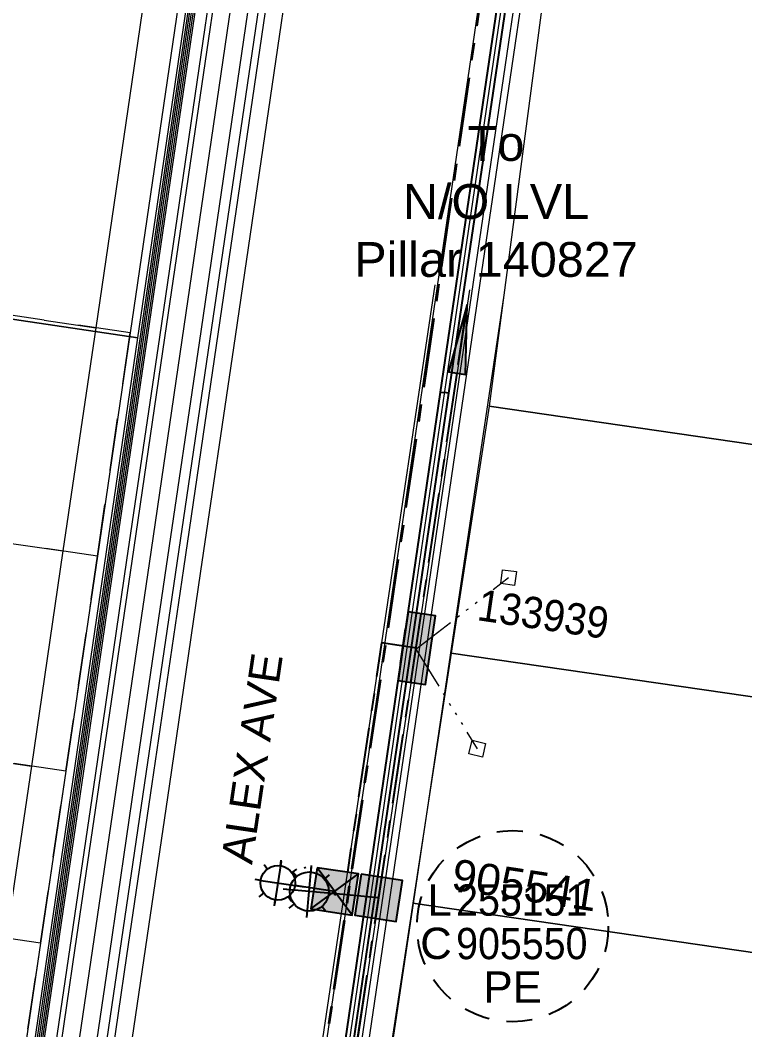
# Model space of a CAD drawing. Header units: metres. Extents: x 302924 to 306036, y 6267404 to 6269261.
# Drawn here: x 304172.5 to 304214.2, y 6268700.4 to 6268758.4 of the extents above; entities that cross this region are included whole.
import ezdxf
from ezdxf.enums import TextEntityAlignment as Align

# ---------------------------------------------------------------- set-up
doc = ezdxf.new("R2010")
doc.units = ezdxf.units.M
doc.set_wipeout_variables(frame=1)
for name, pattern in [('Cable Exist UG', [7, 4, -1, 1, -1]), ('Dash', [5, 3, -2]), ('DOT', [6.35, 0, -6.35]), ('PHANTOMX2', [5.6, 2.5, -0.5, 0.15, -0.5, 0.15, -0.5, 0.15, -0.5, 0.15, -0.5])]:
    doc.linetypes.add(name, pattern=pattern)
doc.layers.get('0').update_dxf_attribs({"color": 6})
for name, color, linetype, lineweight, true_color, plot, transparency in [('. Const Lines_HV', 7, 'Continuous', 0, 0x990000, False, 0.4), ('. Const Lines_LV', 7, 'Continuous', 0, 0x000099, False, 0.4), ('. Const Lines_SL', 7, 'Continuous', 0, 0x009999, False, 0.4), ('. Const Lines_SP_Trench (PL)', 7, 'Continuous', 0, 0x990099, False, 0.4)]:
    doc.layers.add(name, color=color, linetype=linetype, lineweight=lineweight, true_color=true_color, plot=plot, transparency=transparency)
doc.layers.add('._ MGA Trench Outline (Physical Location)', color=6, linetype='Continuous', lineweight=0, plot=False, transparency=0.8)
doc.layers.add('._ MGA Trench Outline (PL)', color=248, linetype='Continuous', lineweight=0, plot=False, transparency=0.6)
doc.layers.add('_Kerb Line_SP', color=60, linetype='Continuous', lineweight=13, transparency=0.6)
for name, color, linetype, lineweight in [('_Lot Layout Future', 151, 'Continuous', 13), ('_User_HV_Exist', 1, 'Continuous', 35), ('_User_LV_Exist', 5, 'Continuous', 25), ('_User_LV_Final', 5, 'Continuous', 25), ('Cadastre Land Parcels_SP_EXT', 118, 'Continuous', 15), ('Cadastre Road Names_SP_HV_LV_SL_EXT', 211, 'Continuous', 15), ('Services_SP_EXT', 42, 'PHANTOMX2', 20)]:
    doc.layers.add(name, color=color, linetype=linetype, lineweight=lineweight)
for name, color, linetype in [('Duct_SP_EXT', 30, 'Continuous'), ('Equip_SP_SL_EXT', 7, 'Continuous'), ('SupportsUG_SP_LV_EXT', 7, 'Continuous'), ('SupportsUG_SP_LV_SL_EXT', 7, 'Continuous')]:
    doc.layers.add(name, color=color, linetype=linetype)
doc.styles.add('COLUMN_LABEL', font='arial.ttf', dxfattribs={"height": 2})
doc.styles.add('POLE_LABEL', font='arial.ttf', dxfattribs={"height": 2})
doc.styles.add('SL_LABEL', font='arial.ttf', dxfattribs={"height": 2})
doc.styles.get("Standard").update_dxf_attribs({"font": 'arial.ttf'})

# ---------------------------------------------------------------- blocks, each defined once
blk = doc.blocks.new('COLUMN_EXT')
blk.add_hatch(color=256).paths.add_polyline_path([(1.2, 1.2), (-1.2, 1.2), (-1.2, -1.2), (1.2, -1.2)])
blk.add_lwpolyline([(-1.2, 1.2), (-1.2, -1.2), (1.2, -1.2), (1.2, 1.2)], close=True)
at = {"style": 'COLUMN_LABEL', "width": 0.9, "flags": 8}
blk.add_attdef('ASSET_NUM', text='', height=1.8, rotation=360, dxfattribs=at).set_placement((4, 2), align=Align.MIDDLE_LEFT)
at = {"flags": 1}
blk.add_attdef('Z', (-2.351, -1.813), '', height=0.2, rotation=270, dxfattribs=at)
at = {"flags": 9}
for tag, p in [('NOTES', (-2, -1.813)), ('SUBURB', (-1.8, -1.813)), ('STREETNAME', (-1.6, -1.813)), ('LOCATION', (-1.4, -1.813)), ('LEGEND', (-1.2, -1.813)), ('USAGE', (-1, -1.813)), ('STATE', (-0.8, -1.813)), ('OWNED_BY', (-0.6, -1.813)), ('COLUMN_TYPE', (-0.4, -1.813))]:
    blk.add_attdef(tag, text='', height=0.2, rotation=270, dxfattribs=at).set_placement(p, align=Align.MIDDLE_LEFT)
for tag, style, p in [('STREET_CODE', 'COLUMN_LABEL', (-0.2, -1.813)), ('STRUCTURE_PLANT_NUMBER', 'POLE_LABEL', (0.031, -1.813))]:
    blk.add_attdef(tag, text='', height=0.2, rotation=270, dxfattribs=dict(at, style=style)).set_placement(p, align=Align.MIDDLE_LEFT)
blk = doc.blocks.new('*U70')
for tag, height, rotation, flags, p in [('LNUMBER', 1, 174.77781, 8, (-6.885, 1.633)), ('CONSTRUCTED_VOLTAGE', 0.01, 270, 9, (-0.005, 0)), ('CONTROL_TYPE', 0.01, 270, 9, (-0.005, 0)), ('LANTERN_PURPOSE', 0.01, 270, 9, (-0.005, 0)), ('LANTERN_TYPE', 0.01, 270, 9, (-0.005, 0)), ('NO_PHASES', 0.01, 270, 9, (-0.005, 0)), ('OPERATING_VOLTAGE', 0.01, 270, 9, (-0.005, 0)), ('OWNED_BY', 0.01, 270, 9, (-0.005, 0)), ('MAINTAINED_BY', 0.01, 270, 9, (-0.005, 0)), ('ORIENTATION', 0.01, 270, 9, (-0.005, 0)), ('STATE', 0.01, 270, 9, (-0.005, 0)), ('USAGE', 0.01, 270, 9, (-0.005, 0)), ('CEXIST', 0.01, 270, 9, (-0.005, 0)), ('CNEW', 0.01, 270, 9, (-0.005, 0)), ('CNUMBER', 0.01, 270, 9, (-0.005, 0)), ('CREMOVE', 0.01, 270, 9, (-0.005, 0)), ('CREPLACE', 0.01, 270, 9, (-0.005, 0)), ('LKINGHEIGHT', 0.01, 270, 9, (-0.005, 0)), ('LBRACKET', 0.01, 270, 9, (-0.005, 0)), ('LBRACKETVOCAB', 0.01, 270, 9, (-0.005, 0)), ('LCATEGORY', 0.01, 270, 9, (-0.005, 0)), ('LCHARGE1', 0.01, 270, 9, (-0.005, 0)), ('LCHARGE1PERCENT', 0.01, 270, 9, (-0.005, 0)), ('LCHARGE2', 0.01, 270, 9, (-0.005, 0)), ('LCHARGE2PERCENT', 0.01, 270, 9, (-0.005, 0)), ('LCHARGE3', 0.01, 270, 9, (-0.005, 0)), ('LCHARGE3PERCENT', 0.01, 270, 9, (-0.005, 0)), ('LEXIST', 0.01, 270, 9, (-0.005, 0)), ('LLAMP', 0.01, 270, 9, (-0.005, 0)), ('LLAMPVOCAB', 0.01, 270, 9, (-0.005, 0)), ('LMAST', 0.01, 270, 9, (-0.005, 0)), ('LMASTVOCAB', 0.01, 270, 9, (-0.005, 0)), ('LNEW', 0.01, 270, 9, (-0.005, 0)), ('LANTNUMBER', 0.01, 270, 9, (-0.005, 0)), ('LOUTREACH', 0.01, 270, 9, (-0.005, 0)), ('LOUTREACHVOCAB', 0.01, 270, 9, (-0.005, 0)), ('LRATECODE', 0.01, 270, 9, (-0.005, 0)), ('LREMOVE', 0.01, 270, 9, (-0.005, 0)), ('LREPLACE', 0.01, 270, 9, (-0.005, 0)), ('LTYPE', 0.01, 270, 9, (-0.005, 0)), ('LTYPEVOCAB', 0.01, 270, 9, (-0.005, 0)), ('LEGEND', 0.01, 270, 9, (-0.005, 0)), ('SUBURB', 0.01, 270, 9, (-0.005, 0)), ('STREETNAME', 0.01, 270, 9, (-0.005, 0)), ('LOCATION', 0.01, 270, 9, (-0.005, 0)), ('NOTES', 0.01, 270, 9, (-0.005, 0))]:
    blk.add_attdef(tag, text='', height=height, rotation=rotation, dxfattribs=dict(flags=flags)).set_placement(p, align=Align.MIDDLE_LEFT)
for tag, p, height, flags in [('OPERATED_BY', (-0.01, 0), 0.01, 9), ('Z', (-0.005, 0), 0.001, 1)]:
    blk.add_attdef(tag, p, '', height=height, rotation=270, dxfattribs=dict(flags=flags))
at = {"style": 'SL_LABEL', "flags": 9}
blk.add_attdef('STREET_CODE', text='', height=0.001, rotation=270, dxfattribs=at).set_placement((-0.004, 0), align=Align.MIDDLE_LEFT)
at = {"linetype": 'DOT'}
blk.add_wipeout([(-2.495, 0.228), (-3.029, -0.789), (-4.125, -1.13), (-5.141, -0.596), (-5.482, 0.501), (-4.948, 1.517), (-3.852, 1.858), (-2.836, 1.324)], dxfattribs=at)
for p, q in [((-4.125, -1.13), (-3.852, 1.858)), ((-3.886, 1.484), (-3.852, 1.858)), ((-4.948, 1.517), (-4.708, 1.229)), ((-2.836, 1.324), (-3.124, 1.084)), ((-2.495, 0.228), (-5.482, 0.501)), ((-5.109, 0.466), (-5.482, 0.501)), ((-0.005, 0), (-2.868, 0.262)), ((-5.141, -0.596), (-4.853, -0.356)), ((-3.029, -0.789), (-3.269, -0.501)), ((-4.125, -1.13), (-4.091, -0.756))]:
    blk.add_line(p, q)
at = {"linetype": 'DOT', "flags": 128}
blk.add_lwpolyline([(-2.495, 0.228), (-3.029, -0.789), (-4.125, -1.13), (-5.141, -0.596), (-5.482, 0.501), (-4.948, 1.517), (-3.852, 1.858), (-2.836, 1.324), (-2.495, 0.228)], close=True, dxfattribs=at)
blk.add_circle((-3.988, 0.364), 1.125)
blk = doc.blocks.new('CCP_EXT')
blk.add_lwpolyline([(-0.566, 0), (0, 0.566), (0.566, 0), (0, -0.566), (-0.566, 0)])
at = {"flags": 1}
blk.add_attdef('Z', (0, 0), '', height=0.01, dxfattribs=at)
at = {"flags": 9}
for tag in ['CCP_TYPE', 'CONSTRUCTED_VOLTAGE', 'NO_PHASES', 'OPERATING_VOLTAGE', 'ORIENTATION', 'OWNED_BY', 'USAGE', 'LEGEND', 'LIFE_SUPPORT', 'STATE', 'NOTES']:
    blk.add_attdef(tag, text='', height=0.01, dxfattribs=at).set_placement((0, 0), align=Align.MIDDLE_LEFT)
blk = doc.blocks.new('*U101')
at = {"layer": 'SupportsUG_SP_LV_EXT', "linetype": 'Continuous'}
h = blk.add_hatch(color=256, dxfattribs=at)
h.dxf.hatch_style = 1
h.paths.add_polyline_path([(-0.8, 0), (-0.8, 2), (0.8, 2), (0.8, 0)])
h = blk.add_hatch(color=256, dxfattribs=at)
h.dxf.hatch_style = 1
h.paths.add_polyline_path([(-0.8, -2), (-0.8, 0), (0.8, 0), (0.8, -2)])
blk.add_lwpolyline([(-0.8, 2), (-0.8, -1), (-0.8, 1), (-0.8, -2), (0.8, -2), (0.8, 2)], close=True)
at = {"width": 0.9}
blk.add_attdef('ASSET_NUM', text='', height=1.8, rotation=360, dxfattribs=at).set_placement((3.136, 2.996), align=Align.MIDDLE_LEFT)
for tag, flags, p in [('OWNED_BY', 9, (-1.064, 0.996)), ('STREETNAME', 9, (-1.039, 0.996)), ('SUBURB', 1, (-1.022, 0.996)), ('PARENT', 9, (-1.007, 0.996)), ('NOTES', 9, (-0.991, 0.996)), ('LOCATION', 9, (-0.975, 0.996)), ('LEGEND', 9, (-0.955, 0.996)), ('SUPPORT_TYPE', 9, (-0.936, 0.996)), ('USAGE', 9, (-0.92, 0.996)), ('STATE', 9, (-0.896, 0.996))]:
    blk.add_attdef(tag, text='', height=0.01, rotation=270, dxfattribs=dict(flags=flags)).set_placement(p, align=Align.CENTER)
blk = doc.blocks.new('*U152')
at = {"linetype": 'Continuous'}
h = blk.add_hatch(color=256, dxfattribs=at)
h.dxf.hatch_style = 1
h.paths.add_polyline_path([(12.79, 22.663), (15.013, 23.567), (14.109, 25.79), (11.886, 24.887)])
h = blk.add_hatch(color=256)
h.dxf.hatch_style = 1
h.paths.add_polyline_path([(12.79, 22.663), (14.109, 25.79), (15.013, 23.567)])
for p, q in [((12.79, 22.663), (14.109, 25.79)), ((15.013, 23.567), (11.886, 24.887)), ((10.017, 23.906), (9.892, 24.214)), ((10.908, 24.207), (10.779, 23.901)), ((13.449, 24.227), (11.314, 23.359)), ((9.169, 23.5), (9.475, 23.371)), ((9.47, 22.609), (9.163, 22.484)), ((9.876, 21.761), (10.005, 22.067)), ((11.615, 22.468), (11.309, 22.597)), ((10.892, 21.754), (10.767, 22.062))]:
    blk.add_line(p, q)
blk.add_line((9.47, 22.609), (11.824, 23.566), dxfattribs=at)
blk.add_lwpolyline([(11.886, 24.887), (12.79, 22.663), (15.013, 23.567), (14.109, 25.79)], close=True)
at = {"linetype": 'Continuous', "flags": 128}
blk.add_lwpolyline([(9.924, 24.137), (10.861, 21.831)], dxfattribs=at)
blk.add_circle((10.392, 22.984), 0.996)
blk = doc.blocks.new('*U153')
h = blk.add_hatch(color=256)
h.dxf.hatch_style = 1
h.paths.add_polyline_path([(3.998, 0.112), (-0.014, 0.5), (0.014, -0.5)])
blk.add_line((0.5, 0.014), (3.998, 0.112))
at = {"flags": 128}
blk.add_lwpolyline([(3.998, 0.112), (-0.014, 0.5), (0.014, -0.5)], close=True, dxfattribs=at)
blk.add_circle((0, 0), 0.0001)
blk = doc.blocks.new('*U190')
at = {"linetype": 'Dash', "ltscale": 0.5}
blk.add_circle((0, 0), 5.5, dxfattribs=at)
at = {"char_height": 1.8, "attachment_point": 6, "line_spacing_factor": 0.85}
for s, insert in [('L', (-3.5, 1.5)), ('C', (-3.5, -1))]:
    blk.add_mtext(s, dxfattribs=dict(at, insert=insert))
at = {"insert": (0, -2.6), "char_height": 1.8, "attachment_point": 2}
blk.add_mtext('PE', dxfattribs=at)
blk.add_mtext('PE', dxfattribs=at)
at = {"width": 0.9}
for tag, p in [('SNUMBER', (-3.25, 1.5)), ('CNUMBER', (-3.25, -1))]:
    blk.add_attdef(tag, text='', height=1.8, dxfattribs=at).set_placement(p, align=Align.MIDDLE_LEFT)
at = {"flags": 1}
blk.add_attdef('Z', (0, 0), '', height=0.2, dxfattribs=at)

msp = doc.modelspace()

# ---------------------------------------------------------------- linework, layer by layer
at = {"layer": '. Const Lines_HV', "linetype": 'Continuous', "lineweight": 0, "flags": 128}
for points in [[(304209.5395, 6268832.1756), (304207.2881, 6268816.8365), (304205.0057, 6268801.0003), (304201.7243, 6268778.7068), (304195.7222, 6268737.9271), (304193.6151, 6268723.5785), (304191.4944, 6268709.1331), (304189.6781, 6268696.7647), (304187.8612, 6268684.3975), (304186.0447, 6268672.0298), (304184.5914, 6268662.1353), (304182.7748, 6268649.7671), (304180.9583, 6268637.4004), (304179.141, 6268625.033), (304175.0352, 6268597.0885), (304180.7384, 6268589.4202), (304191.3674, 6268587.8587)], [(304091.124, 6268659.3623), (304092.9394, 6268671.7297), (304094.3917, 6268681.6237), (304096.207, 6268693.99), (304098.0226, 6268706.3586), (304099.475, 6268716.2526), (304100.9273, 6268726.1466), (304102.7427, 6268738.514), (304104.6219, 6268751.3154), (304110.2297, 6268790.1026), (304118.8083, 6268797.0717), (304179.9938, 6268789.5992), (304189.2978, 6268777.3798), (304183.7806, 6268739.7359), (304181.8955, 6268726.8948), (304180.08, 6268714.5274), (304178.6276, 6268704.6334), (304177.1751, 6268694.7395), (304175.3599, 6268682.3721), (304173.544, 6268670.0045), (304172.0916, 6268660.1106)], [(304093.1028, 6268659.0718), (304094.9182, 6268671.4393), (304096.3705, 6268681.3332), (304098.1858, 6268693.6995), (304100.0014, 6268706.0682), (304101.4538, 6268715.9621), (304102.9061, 6268725.8561), (304104.7215, 6268738.2236), (304106.601, 6268751.0271), (304112.0973, 6268789.0431), (304119.4096, 6268794.9834), (304178.9138, 6268787.7162), (304187.197, 6268776.8375), (304181.8018, 6268740.0259), (304179.9168, 6268727.1853), (304178.1012, 6268714.8179), (304176.6488, 6268704.9239), (304175.1963, 6268695.0299), (304173.3811, 6268682.6625), (304171.5652, 6268670.295), (304170.1128, 6268660.4011)]]:
    msp.add_lwpolyline(points, dxfattribs=at)
at = {"layer": '. Const Lines_LV', "linetype": 'Continuous', "lineweight": 0, "flags": 128}
for points in [[(304090.1346, 6268659.5075), (304091.95, 6268671.875), (304093.4023, 6268681.7689), (304095.2176, 6268694.1352), (304097.0332, 6268706.5039), (304098.4856, 6268716.3978), (304099.9379, 6268726.2918), (304101.7534, 6268738.6593), (304103.6323, 6268751.4596), (304109.2959, 6268790.6324), (304118.5076, 6268798.1159), (304180.5339, 6268790.5406), (304190.3483, 6268777.651), (304184.7701, 6268739.5909), (304182.8849, 6268726.7496), (304181.0694, 6268714.3821), (304179.617, 6268704.4882), (304178.1645, 6268694.5942), (304176.3493, 6268682.2269), (304174.5334, 6268669.8592), (304173.081, 6268659.9654)], [(304092.1134, 6268659.217), (304093.9288, 6268671.5845), (304095.3811, 6268681.4785), (304097.1964, 6268693.8448), (304099.012, 6268706.2134), (304100.4644, 6268716.1074), (304101.9167, 6268726.0014), (304103.7321, 6268738.3688), (304105.6114, 6268751.1713), (304111.1635, 6268789.5729), (304119.1089, 6268796.0276), (304179.4538, 6268788.6577), (304188.2474, 6268777.1087), (304182.7912, 6268739.8809), (304180.9061, 6268727.0401), (304179.0906, 6268714.6726), (304177.6382, 6268704.7787), (304176.1857, 6268694.8847), (304174.3705, 6268682.5173), (304172.5546, 6268670.1497), (304171.1022, 6268660.2558)], [(304094.0922, 6268658.9266), (304095.9076, 6268671.294), (304097.3599, 6268681.188), (304099.1752, 6268693.5543), (304100.9908, 6268705.9229), (304102.4432, 6268715.8169), (304103.8955, 6268725.7109), (304105.7109, 6268738.0783), (304107.5905, 6268750.8829), (304113.0311, 6268788.5133), (304119.7102, 6268793.9393), (304178.3738, 6268786.7747), (304186.1466, 6268776.5664), (304180.8123, 6268740.1709), (304178.9274, 6268727.3306), (304177.1118, 6268714.9631), (304175.6594, 6268705.0691), (304174.2069, 6268695.1752), (304172.3917, 6268682.8077), (304170.5758, 6268670.4402), (304169.1234, 6268660.5463)], [(304096.071, 6268658.6361), (304097.8864, 6268671.0036), (304099.3387, 6268680.8975), (304101.154, 6268693.2638), (304102.9696, 6268705.6325), (304104.422, 6268715.5264), (304105.8743, 6268725.4204), (304107.6897, 6268737.7879), (304109.5696, 6268750.5946), (304114.8987, 6268787.4537), (304120.3115, 6268791.851), (304177.2937, 6268784.8918), (304184.0457, 6268776.0241), (304178.8335, 6268740.4609), (304176.9486, 6268727.621), (304175.133, 6268715.2536), (304173.6806, 6268705.3596), (304172.2281, 6268695.4657), (304170.4129, 6268683.0982), (304168.5971, 6268670.7308), (304167.1446, 6268660.8368), (304165.3291, 6268648.4694)], [(304098.0497, 6268658.3456), (304099.8652, 6268670.7131), (304101.3175, 6268680.6071), (304103.1328, 6268692.9733), (304104.9484, 6268705.342), (304106.4008, 6268715.236), (304107.8531, 6268725.1299), (304109.6685, 6268737.4974), (304111.5488, 6268750.3063), (304116.7663, 6268786.3941), (304120.9128, 6268789.7627), (304176.2137, 6268783.0088), (304181.9449, 6268775.4818), (304176.8546, 6268740.751), (304174.9698, 6268727.9115), (304173.1542, 6268715.5441), (304171.7018, 6268705.6501), (304170.2493, 6268695.7562), (304168.4341, 6268683.3886), (304166.6183, 6268671.0213), (304165.1658, 6268661.1273), (304163.3503, 6268648.7599)]]:
    msp.add_lwpolyline(points, dxfattribs=at)
at = {"layer": '. Const Lines_SL', "linetype": 'Continuous', "lineweight": 0, "flags": 128}
for points in [[(304211.5183, 6268831.8852), (304209.2673, 6268816.5487), (304206.9848, 6268800.712), (304203.703, 6268778.4155), (304197.7009, 6268737.6359), (304195.5939, 6268723.288), (304193.4732, 6268708.8426), (304191.6568, 6268696.4741), (304189.84, 6268684.1068), (304188.0234, 6268671.7392), (304186.5702, 6268661.8447), (304184.7535, 6268649.4765), (304182.9371, 6268637.1097), (304181.1198, 6268624.7422), (304177.1344, 6268597.6174), (304181.8488, 6268591.2786), (304191.6581, 6268589.8375)], [(304095.0816, 6268658.7813), (304096.897, 6268671.1488), (304098.3493, 6268681.0428), (304100.1646, 6268693.409), (304101.9802, 6268705.7777), (304103.4326, 6268715.6717), (304104.8849, 6268725.5657), (304106.7003, 6268737.9331), (304108.5801, 6268750.7388), (304113.9649, 6268787.9835), (304120.0109, 6268792.8951), (304177.8337, 6268785.8332), (304185.0961, 6268776.2952), (304179.8229, 6268740.3159), (304177.938, 6268727.4758), (304176.1224, 6268715.1083), (304174.67, 6268705.2144), (304173.2175, 6268695.3204), (304171.4023, 6268682.953), (304169.5865, 6268670.5855), (304168.134, 6268660.6916), (304166.3185, 6268648.3241)]]:
    msp.add_lwpolyline(points, dxfattribs=at)
at = {"layer": '. Const Lines_SP_Trench (PL)', "linetype": 'Continuous', "lineweight": 0, "flags": 128}
for points in [[(304210.8257, 6268831.9868), (304208.5746, 6268816.6494), (304206.2921, 6268800.8129), (304203.0104, 6268778.5175), (304197.0083, 6268737.7378), (304194.9013, 6268723.3897), (304192.7806, 6268708.9443), (304190.9643, 6268696.5758), (304189.1474, 6268684.2085), (304187.3309, 6268671.8409), (304185.8776, 6268661.9464), (304184.061, 6268649.5782), (304182.2445, 6268637.2114), (304180.4272, 6268624.844), (304176.3997, 6268597.4323), (304181.4601, 6268590.6282), (304191.5563, 6268589.1449)], [(304094.389, 6268658.883), (304096.2044, 6268671.2505), (304097.6568, 6268681.1444), (304099.472, 6268693.5107), (304101.2876, 6268705.8794), (304102.74, 6268715.7733), (304104.1923, 6268725.6673), (304106.0078, 6268738.0348), (304107.8874, 6268750.8397), (304113.3112, 6268788.3543), (304119.8004, 6268793.626), (304178.2118, 6268786.4923), (304185.8314, 6268776.485), (304180.5155, 6268740.2144), (304178.6305, 6268727.3741), (304176.815, 6268715.0067), (304175.3626, 6268705.1127), (304173.9101, 6268695.2188), (304172.0949, 6268682.8513), (304170.279, 6268670.4838), (304168.8266, 6268660.5899), (304167.011, 6268648.2225)]]:
    msp.add_lwpolyline(points, dxfattribs=at)
at = {"layer": '._ MGA Trench Outline (Physical Location)', "linetype": 'Continuous', "lineweight": 0, "flags": 128}
msp.add_lwpolyline([(304211.914, 6268831.8271), (304209.6631, 6268816.4911), (304207.3807, 6268800.6544), (304204.0987, 6268778.3573), (304198.0966, 6268737.5776), (304195.9896, 6268723.2298), (304193.869, 6268708.7845), (304192.0526, 6268696.416), (304190.2357, 6268684.0486), (304188.4192, 6268671.6811), (304186.966, 6268661.7866), (304185.1493, 6268649.4183), (304183.3328, 6268637.0516), (304181.5155, 6268624.6841), (304177.5542, 6268597.7231), (304182.0709, 6268591.6503), (304191.7162, 6268590.2332)], dxfattribs=at)
at = {"layer": '._ MGA Trench Outline (PL)', "flags": 128}
for points in [[(304095.1805, 6268658.7668), (304096.9959, 6268671.1343), (304098.4483, 6268681.0282), (304100.2635, 6268693.3945), (304102.0792, 6268705.7632), (304103.5315, 6268715.6572), (304104.9838, 6268725.5511), (304106.7993, 6268737.9186), (304108.679, 6268750.7244), (304114.0582, 6268787.9305), (304120.0409, 6268792.7907), (304177.7797, 6268785.7391), (304184.9911, 6268776.2681), (304179.724, 6268740.3304), (304177.839, 6268727.4903), (304176.0235, 6268715.1229), (304174.571, 6268705.2289), (304173.1186, 6268695.335), (304171.3033, 6268682.9675), (304169.4875, 6268670.6), (304168.0351, 6268660.7061), (304166.2195, 6268648.3386)], [(304095.1805, 6268658.7668), (304096.9959, 6268671.1343), (304098.4483, 6268681.0282), (304100.2635, 6268693.3945), (304102.0792, 6268705.7632), (304103.5315, 6268715.6572), (304104.9838, 6268725.5511), (304106.7993, 6268737.9186), (304108.679, 6268750.7244), (304114.0582, 6268787.9305), (304120.0409, 6268792.7907), (304177.7797, 6268785.7391), (304184.9911, 6268776.2681), (304179.724, 6268740.3304), (304177.839, 6268727.4903), (304176.0235, 6268715.1229), (304174.571, 6268705.2289), (304173.1186, 6268695.335), (304171.3033, 6268682.9675), (304169.4875, 6268670.6), (304168.0351, 6268660.7061), (304166.2195, 6268648.3386)], [(304095.1805, 6268658.7668), (304096.9959, 6268671.1343), (304098.4483, 6268681.0282), (304100.2635, 6268693.3945), (304102.0792, 6268705.7632), (304103.5315, 6268715.6572), (304104.9838, 6268725.5511), (304106.7993, 6268737.9186), (304108.679, 6268750.7244), (304114.0582, 6268787.9305), (304120.0409, 6268792.7907), (304177.7797, 6268785.7391), (304184.9911, 6268776.2681), (304179.724, 6268740.3304), (304177.839, 6268727.4903), (304176.0235, 6268715.1229), (304174.571, 6268705.2289), (304173.1186, 6268695.335), (304171.3033, 6268682.9675), (304169.4875, 6268670.6), (304168.0351, 6268660.7061), (304166.2195, 6268648.3386)], [(304095.2794, 6268658.7523), (304097.0949, 6268671.1198), (304098.5472, 6268681.0137), (304100.3625, 6268693.38), (304102.1781, 6268705.7487), (304103.6304, 6268715.6426), (304105.0828, 6268725.5366), (304106.8982, 6268737.9041), (304108.778, 6268750.7099), (304114.1516, 6268787.8775), (304120.071, 6268792.6863), (304177.7257, 6268785.645), (304184.8861, 6268776.241), (304179.625, 6268740.3449), (304177.7401, 6268727.5048), (304175.9245, 6268715.1374), (304174.4721, 6268705.2434), (304173.0197, 6268695.3495), (304171.2044, 6268682.982), (304169.3886, 6268670.6146), (304167.9361, 6268660.7206), (304166.1206, 6268648.3532)], [(304095.2794, 6268658.7523), (304097.0949, 6268671.1198), (304098.5472, 6268681.0137), (304100.3625, 6268693.38), (304102.1781, 6268705.7487), (304103.6304, 6268715.6426), (304105.0828, 6268725.5366), (304106.8982, 6268737.9041), (304108.778, 6268750.7099), (304114.1516, 6268787.8775), (304120.071, 6268792.6863), (304177.7257, 6268785.645), (304184.8861, 6268776.241), (304179.625, 6268740.3449), (304177.7401, 6268727.5048), (304175.9245, 6268715.1374), (304174.4721, 6268705.2434), (304173.0197, 6268695.3495), (304171.2044, 6268682.982), (304169.3886, 6268670.6146), (304167.9361, 6268660.7206), (304166.1206, 6268648.3532)], [(304095.2794, 6268658.7523), (304097.0949, 6268671.1198), (304098.5472, 6268681.0137), (304100.3625, 6268693.38), (304102.1781, 6268705.7487), (304103.6304, 6268715.6426), (304105.0828, 6268725.5366), (304106.8982, 6268737.9041), (304108.778, 6268750.7099), (304114.1516, 6268787.8775), (304120.071, 6268792.6863), (304177.7257, 6268785.645), (304184.8861, 6268776.241), (304179.625, 6268740.3449), (304177.7401, 6268727.5048), (304175.9245, 6268715.1374), (304174.4721, 6268705.2434), (304173.0197, 6268695.3495), (304171.2044, 6268682.982), (304169.3886, 6268670.6146), (304167.9361, 6268660.7206), (304166.1206, 6268648.3532)], [(304095.3784, 6268658.7378), (304097.1938, 6268671.1052), (304098.6462, 6268680.9992), (304100.4614, 6268693.3655), (304102.277, 6268705.7341), (304103.7294, 6268715.6281), (304105.1817, 6268725.5221), (304106.9972, 6268737.8895), (304108.877, 6268750.6955), (304114.245, 6268787.8245), (304120.1011, 6268792.5819), (304177.6717, 6268785.5508), (304184.781, 6268776.2139), (304179.5261, 6268740.3594), (304177.6411, 6268727.5194), (304175.8256, 6268715.1519), (304174.3732, 6268705.258), (304172.9207, 6268695.364), (304171.1055, 6268682.9965), (304169.2896, 6268670.6291), (304167.8372, 6268660.7351), (304166.0217, 6268648.3677)], [(304095.3784, 6268658.7378), (304097.1938, 6268671.1052), (304098.6462, 6268680.9992), (304100.4614, 6268693.3655), (304102.277, 6268705.7341), (304103.7294, 6268715.6281), (304105.1817, 6268725.5221), (304106.9972, 6268737.8895), (304108.877, 6268750.6955), (304114.245, 6268787.8245), (304120.1011, 6268792.5819), (304177.6717, 6268785.5508), (304184.781, 6268776.2139), (304179.5261, 6268740.3594), (304177.6411, 6268727.5194), (304175.8256, 6268715.1519), (304174.3732, 6268705.258), (304172.9207, 6268695.364), (304171.1055, 6268682.9965), (304169.2896, 6268670.6291), (304167.8372, 6268660.7351), (304166.0217, 6268648.3677)], [(304095.3784, 6268658.7378), (304097.1938, 6268671.1052), (304098.6462, 6268680.9992), (304100.4614, 6268693.3655), (304102.277, 6268705.7341), (304103.7294, 6268715.6281), (304105.1817, 6268725.5221), (304106.9972, 6268737.8895), (304108.877, 6268750.6955), (304114.245, 6268787.8245), (304120.1011, 6268792.5819), (304177.6717, 6268785.5508), (304184.781, 6268776.2139), (304179.5261, 6268740.3594), (304177.6411, 6268727.5194), (304175.8256, 6268715.1519), (304174.3732, 6268705.258), (304172.9207, 6268695.364), (304171.1055, 6268682.9965), (304169.2896, 6268670.6291), (304167.8372, 6268660.7351), (304166.0217, 6268648.3677)], [(304095.4773, 6268658.7232), (304097.2928, 6268671.0907), (304098.7451, 6268680.9847), (304100.5604, 6268693.351), (304102.376, 6268705.7196), (304103.8283, 6268715.6136), (304105.2807, 6268725.5076), (304107.0961, 6268737.875), (304108.9759, 6268750.6811), (304114.3384, 6268787.7716), (304120.1311, 6268792.4775), (304177.6177, 6268785.4567), (304184.676, 6268776.1868), (304179.4271, 6268740.3739), (304177.5422, 6268727.5339), (304175.7267, 6268715.1664), (304174.2742, 6268705.2725), (304172.8218, 6268695.3785), (304171.0065, 6268683.0111), (304169.1907, 6268670.6436), (304167.7383, 6268660.7497), (304165.9227, 6268648.3822)], [(304095.4773, 6268658.7232), (304097.2928, 6268671.0907), (304098.7451, 6268680.9847), (304100.5604, 6268693.351), (304102.376, 6268705.7196), (304103.8283, 6268715.6136), (304105.2807, 6268725.5076), (304107.0961, 6268737.875), (304108.9759, 6268750.6811), (304114.3384, 6268787.7716), (304120.1311, 6268792.4775), (304177.6177, 6268785.4567), (304184.676, 6268776.1868), (304179.4271, 6268740.3739), (304177.5422, 6268727.5339), (304175.7267, 6268715.1664), (304174.2742, 6268705.2725), (304172.8218, 6268695.3785), (304171.0065, 6268683.0111), (304169.1907, 6268670.6436), (304167.7383, 6268660.7497), (304165.9227, 6268648.3822)], [(304095.4773, 6268658.7232), (304097.2928, 6268671.0907), (304098.7451, 6268680.9847), (304100.5604, 6268693.351), (304102.376, 6268705.7196), (304103.8283, 6268715.6136), (304105.2807, 6268725.5076), (304107.0961, 6268737.875), (304108.9759, 6268750.6811), (304114.3384, 6268787.7716), (304120.1311, 6268792.4775), (304177.6177, 6268785.4567), (304184.676, 6268776.1868), (304179.4271, 6268740.3739), (304177.5422, 6268727.5339), (304175.7267, 6268715.1664), (304174.2742, 6268705.2725), (304172.8218, 6268695.3785), (304171.0065, 6268683.0111), (304169.1907, 6268670.6436), (304167.7383, 6268660.7497), (304165.9227, 6268648.3822)]]:
    msp.add_lwpolyline(points, dxfattribs=at)
at = {"layer": '_Kerb Line_SP', "linetype": 'Continuous', "flags": 128}
msp.add_lwpolyline([(304163.3867, 6268603.9681), (304188.5787, 6268775.1763, 0.4144179), (304178.4433, 6268788.7969), (304161.9222, 6268791.2134, 0.017995), (304120.7062, 6268796.0657, 0.3941151), (304111.6444, 6268788.8266), (304087.3338, 6268623.2138)], format="xyb", dxfattribs=at)
at = {"layer": '_Lot Layout Future', "linetype": 'Dash', "transparency": 33554585}
msp.add_lwpolyline([(304096.071, 6268658.6361), (304097.8864, 6268671.0036), (304099.3387, 6268680.8975), (304101.1542, 6268693.265), (304102.9696, 6268705.6325), (304104.422, 6268715.5264), (304105.8743, 6268725.4204), (304107.6897, 6268737.7879), (304109.5696, 6268750.5946), (304144.201, 6268745.5279), (304178.8335, 6268740.4609), (304176.9486, 6268727.621), (304175.133, 6268715.2536), (304173.6806, 6268705.3596), (304172.2281, 6268695.4657), (304170.4126, 6268683.0982), (304168.5971, 6268670.7308), (304167.1446, 6268660.8368), (304165.3291, 6268648.4694)], dxfattribs=at)
msp.add_lwpolyline([(304096.071, 6268658.6361), (304097.8864, 6268671.0036), (304099.3387, 6268680.8975), (304101.1542, 6268693.265), (304102.9696, 6268705.6325), (304104.422, 6268715.5264), (304105.8743, 6268725.4204), (304107.6897, 6268737.7879), (304109.5696, 6268750.5946), (304144.201, 6268745.5279), (304178.8335, 6268740.4609), (304176.9486, 6268727.621), (304175.133, 6268715.2536), (304173.6806, 6268705.3596), (304172.2281, 6268695.4657), (304170.4126, 6268683.0982), (304168.5971, 6268670.7308), (304167.1446, 6268660.8368), (304165.3291, 6268648.4694)], dxfattribs=at)
for points in [[(304178.8335, 6268740.4609), (304144.201, 6268745.5279), (304142.3186, 6268732.7045), (304176.9486, 6268727.621)], [(304176.9486, 6268727.621), (304142.3186, 6268732.7045), (304140.5032, 6268720.3371), (304175.133, 6268715.2536)], [(304175.133, 6268715.2536), (304140.5032, 6268720.3371), (304139.0508, 6268710.4431), (304173.6806, 6268705.3596)], [(304139.0508, 6268710.4431), (304137.5985, 6268700.5491), (304172.2281, 6268695.4657), (304173.6806, 6268705.3596)]]:
    msp.add_lwpolyline(points, close=True, dxfattribs=at)
at = {"layer": 'Cadastre Land Parcels_SP_EXT', "linetype": 'Continuous'}
for points in [[(304522.7273, 6268754.3985), (304207.9682, 6268800.525), (304199.4666, 6268736.2302), (304230.8485, 6268731.6711), (304262.5005, 6268727.0717), (304278.3278, 6268724.772), (304309.9806, 6268720.1725), (304341.6334, 6268715.5738), (304357.4597, 6268713.274), (304393.5886, 6268708.0237), (304429.7959, 6268702.7631), (304442.8368, 6268700.8677), (304486.9467, 6268694.4575), (304513.4891, 6268691.3472), (304522.7273, 6268754.3985)], [(304172.2997, 6268692.523), (304179.2785, 6268740.16), (303934.5604, 6268776.5535), (303895.2382, 6268782.3999), (303860.356, 6268787.5873), (303857.464, 6268766.026), (303854.4032, 6268743.2121), (303851.7737, 6268723.6085), (304170.0147, 6268676.9295), (304172.2997, 6268692.523)], [(304230.8485, 6268731.6711), (304199.4666, 6268736.2302), (304197.2934, 6268722.0314), (304228.7536, 6268717.465), (304230.8485, 6268731.6711)], [(304227.3045, 6268707.6103), (304228.7536, 6268717.465), (304197.2934, 6268722.0314), (304195.093, 6268707.661), (304226.6367, 6268703.0764), (304227.3045, 6268707.6103)], [(304225.8537, 6268697.7545), (304226.6367, 6268703.0764), (304195.093, 6268707.661), (304193.2103, 6268695.3588), (304224.8241, 6268690.7567), (304225.8537, 6268697.7545)]]:
    msp.add_lwpolyline(points, close=True, dxfattribs=at)
msp.add_lwpolyline([(303934.5604, 6268776.5535), (304179.2785, 6268740.16), (304184.5084, 6268775.7394)], dxfattribs=at)
at = {"layer": 'Duct_SP_EXT'}
for p, q in [((304202.284, 6268775.2302), (304196.6651, 6268737.0521)), ((304202.7589, 6268775.1603), (304197.1399, 6268736.9823)), ((304196.6651, 6268737.0521), (304178.51, 6268613.4461)), ((304197.1399, 6268736.9823), (304178.9849, 6268613.3763)), ((304196.6651, 6268737.0521), (304196.9025, 6268737.0172)), ((304197.1399, 6268736.9823), (304196.9025, 6268737.0172))]:
    msp.add_line(p, q, dxfattribs=at)
at = {"layer": 'Services_SP_EXT'}
for points in [[(304195.2648, 6268722.2711), (304200.5935, 6268726.3766)], [(304195.2648, 6268722.2711), (304198.7881, 6268716.5409)]]:
    msp.add_lwpolyline(points, dxfattribs=at)

# ---------------------------------------------------------------- block references
at = {"layer": '_User_LV_Exist', "linetype": 'ByBlock', "lineweight": -2}
msp.add_blockref('*U190', (304200.824, 6268706.3357), dxfattribs=at).add_auto_attribs({'SNUMBER': '255151', 'CNUMBER': '905550'})
at = {"layer": '_User_LV_Final', "rotation": 79.89034973920033}
msp.add_blockref('*U153', (304197.6207, 6268738.1344), dxfattribs=at)
at = {"layer": 'Services_SP_EXT'}
for p, rotation in [((304200.5934, 6268726.3767), 217.5993169990005), ((304198.7881, 6268716.541), 121.5993169623236)]:
    msp.add_blockref('CCP_EXT', p, dxfattribs=dict(at, rotation=rotation))
at = {"layer": 'SupportsUG_SP_LV_EXT', "rotation": 351.6481650622876}
msp.add_blockref('*U101', (304195.3146, 6268722.3219), dxfattribs=at).add_auto_attribs({'ASSET_NUM': '133939'})
at = {"layer": 'SupportsUG_SP_LV_SL_EXT'}
ref = msp.add_blockref('COLUMN_EXT', (304193.1161, 6268707.9636), dxfattribs=dict(at, rotation=351.2990395732197))
ref.add_attrib('ASSET_NUM', '905541', dxfattribs={"layer": '0', "height": 1.8, "rotation": 351.29904, "style": 'COLUMN_LABEL'}).set_placement((304197.3726, 6268709.3355), align=Align.MIDDLE_LEFT)

# ---------------------------------------------------------------- texts
at = {"layer": '_User_LV_Exist', "insert": (304199.8675, 6268747.9958), "char_height": 2, "attachment_point": 5}
msp.add_mtext('To \\PN/O LVL \\PPillar 140827', dxfattribs=at)

# ---------------------------------------------------------------- next in the draw order: block references
at = {"layer": 'Equip_SP_SL_EXT'}
msp.add_blockref('*U70', (304193.1161, 6268707.9636), dxfattribs=at)

# ---------------------------------------------------------------- next in the draw order: linework, layer by layer
at = {"layer": '. Const Lines_LV', "flags": 128}
for points in [[(304196.3557, 6268743.2134), (304174.4783, 6268596.4326), (304179.9847, 6268587.8008), (304191.7612, 6268586.3304), (304199.0126, 6268585.0276)], [(304198.3338, 6268742.9185), (304176.5667, 6268596.8776), (304181.1653, 6268589.669), (304192.0622, 6268588.3084), (304199.3662, 6268586.9961)], [(304200.312, 6268742.6237), (304178.6551, 6268597.3226), (304182.3458, 6268591.5371), (304192.3631, 6268590.2863), (304199.7199, 6268588.9646)]]:
    msp.add_lwpolyline(points, dxfattribs=at)
at = {"layer": '._ MGA Trench Outline (Physical Location)', "linetype": 'Continuous', "lineweight": 0, "flags": 128}
msp.add_lwpolyline([(304211.914, 6268831.8271), (304209.6631, 6268816.4911), (304207.3807, 6268800.6544), (304204.0987, 6268778.3573), (304198.0966, 6268737.5776), (304195.9896, 6268723.2298), (304193.869, 6268708.7845), (304192.0526, 6268696.416), (304190.2357, 6268684.0486), (304188.4192, 6268671.6811), (304186.966, 6268661.7866), (304185.1493, 6268649.4183), (304183.3328, 6268637.0516), (304181.5155, 6268624.6841), (304177.5542, 6268597.7231), (304182.0709, 6268591.6503), (304191.7162, 6268590.2332)], dxfattribs=at)
msp.add_lwpolyline([(304211.914, 6268831.8271), (304209.6631, 6268816.4911), (304207.3807, 6268800.6544), (304204.0987, 6268778.3573), (304198.0966, 6268737.5776), (304195.9896, 6268723.2298), (304193.869, 6268708.7845), (304192.0526, 6268696.416), (304190.2357, 6268684.0486), (304188.4192, 6268671.6811), (304186.966, 6268661.7866), (304185.1493, 6268649.4183), (304183.3328, 6268637.0516), (304181.5155, 6268624.6841), (304177.5542, 6268597.7231), (304182.0709, 6268591.6503), (304191.7162, 6268590.2332)], dxfattribs=at)
at = {"layer": '_User_HV_Exist', "linetype": 'Cable Exist UG', "flags": 128}
msp.add_lwpolyline([(304177.3589, 6268612.6811), (304186.6185, 6268676.1588), (304195.6387, 6268736.8101), (304204.9224, 6268800.2787), (304205.0517, 6268801.1219), (304205.8626, 6268806.7925)], dxfattribs=at)
at = {"layer": '_User_LV_Exist', "linetype": 'Cable Exist UG'}
msp.add_lwpolyline([(304197.6207, 6268738.1344), (304197.6207, 6268738.1344), (304197.6207, 6268738.1344), (304182.4055, 6268636.5443), (304182.3005, 6268635.3468), (304182.3005, 6268635.3468), (304176.5453, 6268596.7338), (304176.5453, 6268596.7338), (304181.1653, 6268589.669), (304191.7141, 6268588.3518), (304191.7141, 6268588.3518), (304191.6173, 6268588.3639), (304191.6173, 6268588.3639, -0.0025252), (304191.6173, 6268588.3639, -0.0025252)], format="xyb", dxfattribs=at)
at = {"layer": '_User_LV_Final', "linetype": 'Cable Exist UG', "flags": 128}
msp.add_lwpolyline([(304195.3146, 6268722.3219), (304193.2869, 6268722.6242), (304191.3217, 6268709.439)], dxfattribs=at)

# ---------------------------------------------------------------- next in the draw order: block references
at = {"layer": '_User_LV_Final', "rotation": 329.4000389770051}
msp.add_blockref('*U152', (304166.6782, 6268694.3284), dxfattribs=at)

# ---------------------------------------------------------------- next in the draw order: texts
at = {"layer": 'Cadastre Road Names_SP_HV_LV_SL_EXT'}
msp.add_text('ALEX AVE', height=1.8, rotation=81.610379, dxfattribs=at).set_placement((304185.8386, 6268709.8375, 44.6681))

doc.saveas('drawing.dxf')
